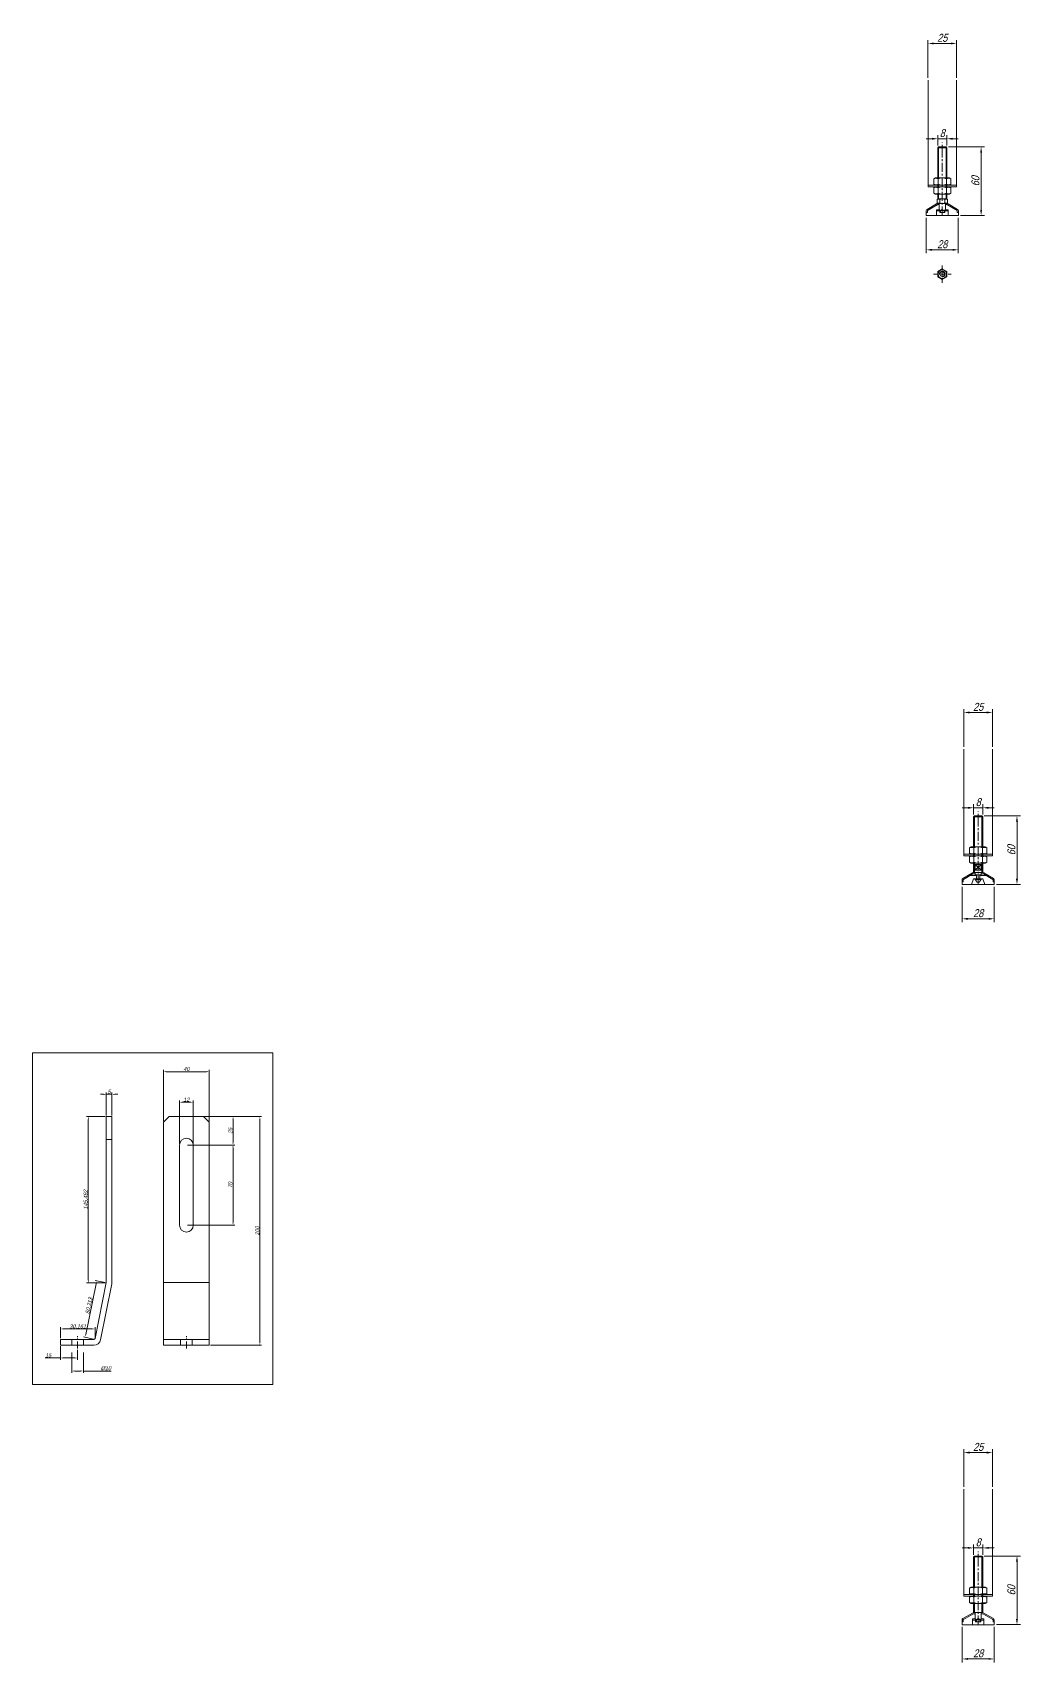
# Model space of a CAD drawing. Header units: centimetres. Extents: x 21 to 5229, y 51 to 4629.
# Drawn here: x 3378 to 4241, y 3124 to 4549 of the extents above; entities that cross this region are included whole.
import ezdxf

# ---------------------------------------------------------------- set-up
doc = ezdxf.new("R2010")
doc.units = ezdxf.units.CM
doc.header["$LTSCALE"] = 0.5
doc.linetypes.add('CENTER', pattern=[50.8, 31.75, -6.35, 6.35, -6.35])
doc.layers.get('0').update_dxf_attribs({"color": 9, "lineweight": 15})
doc.layers.get('Defpoints').update_dxf_attribs({"color": 9, "lineweight": 15})
doc.layers.add('Detaildimentions', color=5, linetype='Continuous', lineweight=15)
doc.styles.add('Longhand', font='vnfont.shx', dxfattribs={"width": 0.85, "oblique": 15})
doc.dimstyles.new('1-1', dxfattribs={"dimtxt": 3.5, "dimasz": 2.5, "dimexe": 1.5, "dimexo": 1, "dimgap": 0.6, "dimtad": 1, "dimdec": 3, "dimdsep": 46, "dimtxsty": 'Longhand', "dimcen": 0, "dimclrd": 256, "dimclre": 256, "dimclrt": 10, "dimadec": 3, "dimazin": 2, "dimtm": 1e-09, "dimtfac": 0.6, "dimtdec": 3, "dimtmove": 0, "dimatfit": 3, "dimfxl": 1, "dimlwd": -1, "dimlwe": -1, "dimarcsym": 0})
doc.dimstyles.new('1-2', dxfattribs={"dimscale": 2, "dimtxt": 3.5, "dimasz": 2.5, "dimexe": 1.5, "dimexo": 1, "dimgap": 0.7, "dimtad": 1, "dimdec": 3, "dimdsep": 46, "dimtxsty": 'Longhand', "dimcen": 0, "dimclrd": 256, "dimclre": 256, "dimclrt": 10, "dimadec": 3, "dimazin": 2, "dimtm": 1e-09, "dimtfac": 0.5, "dimtdec": 3, "dimtmove": 0, "dimatfit": 3, "dimfxl": 1, "dimlwd": -1, "dimlwe": -1, "dimarcsym": 0})

# ---------------------------------------------------------------- blocks, each defined once
blk = doc.blocks.new('*D8')
at = {"layer": 'Defpoints', "color": 0, "ltscale": 0.5, "transparency": 16777216}
for p in [(4216.7, 3954.7), (4191.7, 3922.8), (4216.7, 3922.8)]:
    blk.add_point(p, dxfattribs=at)
at = {"layer": 'Detaildimentions', "ltscale": 0.5, "transparency": 16777216}
for p, q in [((4191.7, 3924.8), (4191.7, 3957.7)), ((4196.7, 3954.7), (4211.7, 3954.7)), ((4216.7, 3924.8), (4216.7, 3957.7))]:
    blk.add_line(p, q, dxfattribs=at)
for points in [[(4196.7, 3955.6), (4196.7, 3953.9), (4191.7, 3954.7)], [(4211.7, 3955.6), (4211.7, 3953.9), (4216.7, 3954.7)]]:
    blk.add_solid(points, dxfattribs=at)
at = {"layer": 'Detaildimentions', "color": 10, "ltscale": 0.5, "transparency": 16777216, "insert": (4204.2, 3959.6), "char_height": 7, "attachment_point": 5, "style": 'Longhand'}
blk.add_mtext('25', dxfattribs=at)
blk = doc.blocks.new('*D15')
at = {"layer": 'Defpoints', "color": 0, "ltscale": 0.5, "transparency": 16777216}
for p in [(4190.2, 3804.3), (4218.2, 3804.3), (4190.2, 3774.3)]:
    blk.add_point(p, dxfattribs=at)
at = {"layer": 'Detaildimentions', "ltscale": 0.5, "transparency": 16777216}
for p, q in [((4190.2, 3802.3), (4190.2, 3771.3)), ((4218.2, 3802.3), (4218.2, 3771.3)), ((4213.2, 3774.3), (4195.2, 3774.3))]:
    blk.add_line(p, q, dxfattribs=at)
for points in [[(4195.2, 3775.1), (4195.2, 3773.4), (4190.2, 3774.3)], [(4213.2, 3775.1), (4213.2, 3773.4), (4218.2, 3774.3)]]:
    blk.add_solid(points, dxfattribs=at)
at = {"layer": 'Detaildimentions', "color": 10, "ltscale": 0.5, "transparency": 16777216, "insert": (4204.2, 3779.2), "char_height": 7, "attachment_point": 5, "style": 'Longhand'}
blk.add_mtext('28', dxfattribs=at)
blk = doc.blocks.new('*D16')
at = {"layer": 'Defpoints', "color": 0, "ltscale": 0.5, "transparency": 16777216}
for p in [(4200.2, 3863.5), (4208.2, 3871.4), (4208.2, 3863.5)]:
    blk.add_point(p, dxfattribs=at)
at = {"layer": 'Detaildimentions', "ltscale": 0.5, "transparency": 16777216}
for p, q in [((4195.2, 3871.4), (4190.2, 3871.4)), ((4200.2, 3865.5), (4200.2, 3874.4)), ((4200.2, 3871.4), (4208.2, 3871.4)), ((4208.2, 3865.5), (4208.2, 3874.4)), ((4213.2, 3871.4), (4218.2, 3871.4))]:
    blk.add_line(p, q, dxfattribs=at)
for points in [[(4195.2, 3872.2), (4195.2, 3870.5), (4200.2, 3871.4)], [(4213.2, 3872.2), (4213.2, 3870.5), (4208.2, 3871.4)]]:
    blk.add_solid(points, dxfattribs=at)
at = {"layer": 'Detaildimentions', "color": 10, "ltscale": 0.5, "transparency": 16777216, "insert": (4204.2, 3876.3), "char_height": 7, "attachment_point": 5, "style": 'Longhand'}
blk.add_mtext('8', dxfattribs=at)
blk = doc.blocks.new('*D23')
at = {"layer": 'Defpoints', "color": 0, "ltscale": 0.5, "transparency": 16777216}
for p in [(4207.4, 3864.3), (4238.1, 3864.3), (4218.2, 3804.3)]:
    blk.add_point(p, dxfattribs=at)
at = {"layer": 'Detaildimentions', "ltscale": 0.5, "transparency": 16777216}
for p, q in [((4209.4, 3864.3), (4241.1, 3864.3)), ((4238.1, 3809.3), (4238.1, 3859.3)), ((4220.2, 3804.3), (4241.1, 3804.3))]:
    blk.add_line(p, q, dxfattribs=at)
for points in [[(4237.2, 3859.3), (4238.9, 3859.3), (4238.1, 3864.3)], [(4237.2, 3809.3), (4238.9, 3809.3), (4238.1, 3804.3)]]:
    blk.add_solid(points, dxfattribs=at)
at = {"layer": 'Detaildimentions', "color": 10, "ltscale": 0.5, "transparency": 16777216, "insert": (4233.2, 3834.3), "char_height": 7, "attachment_point": 5, "rotation": 90, "style": 'Longhand'}
blk.add_mtext('60', dxfattribs=at)
blk = doc.blocks.new('*D52')
at = {"layer": 'Defpoints', "color": 0, "ltscale": 0.5, "transparency": 16777216}
for p in [(4216.7, 3307.5), (4191.7, 3275.5), (4216.7, 3275.5)]:
    blk.add_point(p, dxfattribs=at)
at = {"layer": 'Detaildimentions', "ltscale": 0.5, "transparency": 16777216}
for p, q in [((4191.7, 3277.5), (4191.7, 3310.5)), ((4196.7, 3307.5), (4211.7, 3307.5)), ((4216.7, 3277.5), (4216.7, 3310.5))]:
    blk.add_line(p, q, dxfattribs=at)
for points in [[(4196.7, 3308.3), (4196.7, 3306.6), (4191.7, 3307.5)], [(4211.7, 3308.3), (4211.7, 3306.6), (4216.7, 3307.5)]]:
    blk.add_solid(points, dxfattribs=at)
at = {"layer": 'Detaildimentions', "color": 10, "ltscale": 0.5, "transparency": 16777216, "insert": (4204.2, 3312.4), "char_height": 7, "attachment_point": 5, "style": 'Longhand'}
blk.add_mtext('25', dxfattribs=at)
blk = doc.blocks.new('*D53')
at = {"layer": 'Defpoints', "color": 0, "ltscale": 0.5, "transparency": 16777216}
for p in [(4190.2, 3157), (4218.2, 3157), (4190.2, 3127)]:
    blk.add_point(p, dxfattribs=at)
at = {"layer": 'Detaildimentions', "ltscale": 0.5, "transparency": 16777216}
for p, q in [((4190.2, 3155), (4190.2, 3124)), ((4218.2, 3155), (4218.2, 3124)), ((4213.2, 3127), (4195.2, 3127))]:
    blk.add_line(p, q, dxfattribs=at)
for points in [[(4195.2, 3127.8), (4195.2, 3126.2), (4190.2, 3127)], [(4213.2, 3127.8), (4213.2, 3126.2), (4218.2, 3127)]]:
    blk.add_solid(points, dxfattribs=at)
at = {"layer": 'Detaildimentions', "color": 10, "ltscale": 0.5, "transparency": 16777216, "insert": (4204.2, 3131.9), "char_height": 7, "attachment_point": 5, "style": 'Longhand'}
blk.add_mtext('28', dxfattribs=at)
blk = doc.blocks.new('*D54')
at = {"layer": 'Defpoints', "color": 0, "ltscale": 0.5, "transparency": 16777216}
for p in [(4208.2, 3224.1), (4200.2, 3216.2), (4208.2, 3216.2)]:
    blk.add_point(p, dxfattribs=at)
at = {"layer": 'Detaildimentions', "ltscale": 0.5, "transparency": 16777216}
for p, q in [((4195.2, 3224.1), (4190.2, 3224.1)), ((4200.2, 3218.2), (4200.2, 3227.1)), ((4200.2, 3224.1), (4208.2, 3224.1)), ((4208.2, 3218.2), (4208.2, 3227.1)), ((4213.2, 3224.1), (4218.2, 3224.1))]:
    blk.add_line(p, q, dxfattribs=at)
for points in [[(4195.2, 3224.9), (4195.2, 3223.3), (4200.2, 3224.1)], [(4213.2, 3224.9), (4213.2, 3223.3), (4208.2, 3224.1)]]:
    blk.add_solid(points, dxfattribs=at)
at = {"layer": 'Detaildimentions', "color": 10, "ltscale": 0.5, "transparency": 16777216, "insert": (4204.2, 3229), "char_height": 7, "attachment_point": 5, "style": 'Longhand'}
blk.add_mtext('8', dxfattribs=at)
blk = doc.blocks.new('*D61')
at = {"layer": 'Defpoints', "color": 0, "ltscale": 0.5, "transparency": 16777216}
for p in [(4207.4, 3217), (4238.1, 3217), (4218.2, 3157)]:
    blk.add_point(p, dxfattribs=at)
at = {"layer": 'Detaildimentions', "ltscale": 0.5, "transparency": 16777216}
for p, q in [((4209.4, 3217), (4241.1, 3217)), ((4238.1, 3162), (4238.1, 3212)), ((4220.2, 3157), (4241.1, 3157))]:
    blk.add_line(p, q, dxfattribs=at)
for points in [[(4237.2, 3212), (4238.9, 3212), (4238.1, 3217)], [(4237.2, 3162), (4238.9, 3162), (4238.1, 3157)]]:
    blk.add_solid(points, dxfattribs=at)
at = {"layer": 'Detaildimentions', "color": 10, "ltscale": 0.5, "transparency": 16777216, "insert": (4233.2, 3187), "char_height": 7, "attachment_point": 5, "rotation": 90, "style": 'Longhand'}
blk.add_mtext('60', dxfattribs=at)
blk = doc.blocks.new('*D70')
at = {"layer": 'Defpoints', "color": 0, "ltscale": 0.5, "transparency": 16777216}
for p in [(3492.1, 3640.6), (3492.1, 3596.4), (3532.1, 3596.4)]:
    blk.add_point(p, dxfattribs=at)
at = {"layer": 'Detaildimentions', "ltscale": 0.5, "transparency": 16777216}
for p, q in [((3492.1, 3597.4), (3492.1, 3642.1)), ((3529.6, 3640.6), (3494.6, 3640.6)), ((3532.1, 3597.4), (3532.1, 3642.1))]:
    blk.add_line(p, q, dxfattribs=at)
for points in [[(3494.6, 3641), (3494.6, 3640.2), (3492.1, 3640.6)], [(3529.6, 3641), (3529.6, 3640.2), (3532.1, 3640.6)]]:
    blk.add_solid(points, dxfattribs=at)
at = {"layer": 'Detaildimentions', "color": 10, "ltscale": 0.5, "transparency": 16777216, "insert": (3512.1, 3642.9), "char_height": 3.5, "attachment_point": 5, "style": 'Longhand'}
blk.add_mtext('40', dxfattribs=at)
blk = doc.blocks.new('*D71')
at = {"layer": 'Defpoints', "color": 0, "ltscale": 0.5, "transparency": 16777216}
for p in [(3447.1, 3620.8), (3442.1, 3601.4), (3447.1, 3601.4)]:
    blk.add_point(p, dxfattribs=at)
at = {"layer": 'Detaildimentions', "ltscale": 0.5, "transparency": 16777216}
for p, q in [((3439.6, 3620.8), (3437.1, 3620.8)), ((3442.1, 3602.4), (3442.1, 3622.3)), ((3442.1, 3620.8), (3447.1, 3620.8)), ((3447.1, 3602.4), (3447.1, 3622.3)), ((3449.6, 3620.8), (3452.1, 3620.8))]:
    blk.add_line(p, q, dxfattribs=at)
for points in [[(3439.6, 3621.2), (3439.6, 3620.3), (3442.1, 3620.8)], [(3449.6, 3621.2), (3449.6, 3620.3), (3447.1, 3620.8)]]:
    blk.add_solid(points, dxfattribs=at)
at = {"layer": 'Detaildimentions', "color": 10, "ltscale": 0.5, "transparency": 16777216, "insert": (3444.6, 3623.1), "char_height": 3.5, "attachment_point": 5, "style": 'Longhand'}
blk.add_mtext('5', dxfattribs=at)
blk = doc.blocks.new('*D68')
at = {"layer": 'Defpoints', "color": 0, "ltscale": 0.5, "transparency": 16777216}
for p in [(3506.1, 3613.9), (3506.1, 3576.4), (3518.1, 3576.4)]:
    blk.add_point(p, dxfattribs=at)
at = {"layer": 'Detaildimentions', "ltscale": 0.5, "transparency": 16777216}
for p, q in [((3506.1, 3577.4), (3506.1, 3615.4)), ((3515.6, 3613.9), (3508.6, 3613.9)), ((3518.1, 3577.4), (3518.1, 3615.4))]:
    blk.add_line(p, q, dxfattribs=at)
for points in [[(3508.6, 3614.3), (3508.6, 3613.5), (3506.1, 3613.9)], [(3515.6, 3614.3), (3515.6, 3613.5), (3518.1, 3613.9)]]:
    blk.add_solid(points, dxfattribs=at)
at = {"layer": 'Detaildimentions', "color": 10, "ltscale": 0.5, "transparency": 16777216, "insert": (3512.1, 3616.2), "char_height": 3.5, "attachment_point": 5, "style": 'Longhand'}
blk.add_mtext('12', dxfattribs=at)
blk = doc.blocks.new('*D72')
at = {"layer": 'Defpoints', "color": 0, "ltscale": 0.5, "transparency": 16777216}
for p in [(3512.1, 3601.4), (3552.9, 3601.4), (3512.1, 3576.4)]:
    blk.add_point(p, dxfattribs=at)
at = {"layer": 'Detaildimentions', "ltscale": 0.5, "transparency": 16777216}
for p, q in [((3513.1, 3601.4), (3554.4, 3601.4)), ((3552.9, 3578.9), (3552.9, 3598.9)), ((3513.1, 3576.4), (3554.4, 3576.4))]:
    blk.add_line(p, q, dxfattribs=at)
for points in [[(3552.5, 3598.9), (3553.4, 3598.9), (3552.9, 3601.4)], [(3552.5, 3578.9), (3553.4, 3578.9), (3552.9, 3576.4)]]:
    blk.add_solid(points, dxfattribs=at)
at = {"layer": 'Detaildimentions', "color": 10, "ltscale": 0.5, "transparency": 16777216, "insert": (3550.6, 3588.9), "char_height": 3.5, "attachment_point": 5, "rotation": 90, "style": 'Longhand'}
blk.add_mtext('25', dxfattribs=at)
blk = doc.blocks.new('*D73')
at = {"layer": 'Defpoints', "color": 0, "ltscale": 0.5, "transparency": 16777216}
for p in [(3512.1, 3576.4), (3552.9, 3576.4), (3512.1, 3506.4)]:
    blk.add_point(p, dxfattribs=at)
at = {"layer": 'Detaildimentions', "ltscale": 0.5, "transparency": 16777216}
for p, q in [((3513.1, 3576.4), (3554.4, 3576.4)), ((3552.9, 3508.9), (3552.9, 3573.9)), ((3513.1, 3506.4), (3554.4, 3506.4))]:
    blk.add_line(p, q, dxfattribs=at)
for points in [[(3552.5, 3573.9), (3553.4, 3573.9), (3552.9, 3576.4)], [(3552.5, 3508.9), (3553.4, 3508.9), (3552.9, 3506.4)]]:
    blk.add_solid(points, dxfattribs=at)
at = {"layer": 'Detaildimentions', "color": 10, "ltscale": 0.5, "transparency": 16777216, "insert": (3550.6, 3541.4), "char_height": 3.5, "attachment_point": 5, "rotation": 90, "style": 'Longhand'}
blk.add_mtext('70', dxfattribs=at)
blk = doc.blocks.new('*D74')
at = {"layer": 'Defpoints', "color": 0, "ltscale": 0.5, "transparency": 16777216}
for p in [(3432.3, 3415.6), (3432.3, 3407.2), (3402.1, 3406.4)]:
    blk.add_point(p, dxfattribs=at)
at = {"layer": 'Detaildimentions', "ltscale": 0.5, "transparency": 16777216}
for p, q in [((3402.1, 3407.4), (3402.1, 3417.1)), ((3404.6, 3415.6), (3429.8, 3415.6)), ((3432.3, 3408.2), (3432.3, 3417.1))]:
    blk.add_line(p, q, dxfattribs=at)
for points in [[(3404.6, 3416), (3404.6, 3415.2), (3402.1, 3415.6)], [(3429.8, 3416), (3429.8, 3415.2), (3432.3, 3415.6)]]:
    blk.add_solid(points, dxfattribs=at)
at = {"layer": 'Detaildimentions', "color": 10, "ltscale": 0.5, "transparency": 16777216, "insert": (3417.2, 3417.9), "char_height": 3.5, "attachment_point": 5, "style": 'Longhand'}
blk.add_mtext('30.161', dxfattribs=at)
blk = doc.blocks.new('*D69')
at = {"layer": 'Defpoints', "color": 0, "ltscale": 0.5, "transparency": 16777216}
for p in [(3412.1, 3395.9), (3422.1, 3395.9), (3422.1, 3378.8)]:
    blk.add_point(p, dxfattribs=at)
at = {"layer": 'Detaildimentions', "ltscale": 0.5, "transparency": 16777216}
for p, q in [((3412.1, 3394.9), (3412.1, 3377.3)), ((3422.1, 3394.9), (3422.1, 3377.3)), ((3414.6, 3378.8), (3419.6, 3378.8)), ((3422.1, 3378.8), (3446.5, 3378.8))]:
    blk.add_line(p, q, dxfattribs=at)
for points in [[(3414.6, 3379.3), (3414.6, 3378.4), (3412.1, 3378.8)], [(3419.6, 3379.3), (3419.6, 3378.4), (3422.1, 3378.8)]]:
    blk.add_solid(points, dxfattribs=at)
at = {"layer": 'Detaildimentions', "color": 10, "ltscale": 0.5, "transparency": 16777216, "insert": (3441.8, 3381.2), "char_height": 3.5, "attachment_point": 5, "style": 'Longhand'}
blk.add_mtext('%%C10', dxfattribs=at)
blk = doc.blocks.new('*D75')
at = {"layer": 'Defpoints', "color": 0, "ltscale": 0.5, "transparency": 16777216}
for p in [(3442.1, 3601.4), (3426.4, 3455.9), (3442.1, 3455.9)]:
    blk.add_point(p, dxfattribs=at)
at = {"layer": 'Detaildimentions', "ltscale": 0.5, "transparency": 16777216}
for p, q in [((3441.1, 3601.4), (3424.9, 3601.4)), ((3426.4, 3598.9), (3426.4, 3458.4)), ((3441.1, 3455.9), (3424.9, 3455.9))]:
    blk.add_line(p, q, dxfattribs=at)
for points in [[(3426, 3598.9), (3426.9, 3598.9), (3426.4, 3601.4)], [(3426, 3458.4), (3426.9, 3458.4), (3426.4, 3455.9)]]:
    blk.add_solid(points, dxfattribs=at)
at = {"layer": 'Detaildimentions', "color": 10, "ltscale": 0.5, "transparency": 16777216, "insert": (3424.1, 3528.6), "char_height": 3.5, "attachment_point": 5, "rotation": 90, "style": 'Longhand'}
blk.add_mtext('145.492', dxfattribs=at)
blk = doc.blocks.new('*D76')
at = {"layer": 'Defpoints', "color": 0, "ltscale": 0.5, "transparency": 16777216}
for p in [(3433.8, 3457.6), (3442.1, 3455.9), (3431.9, 3406.6)]:
    blk.add_point(p, dxfattribs=at)
at = {"layer": 'Detaildimentions', "ltscale": 0.5, "transparency": 16777216}
for p, q in [((3424.2, 3410.7), (3433.3, 3455.1)), ((3441.1, 3456.1), (3432.4, 3457.9)), ((3431, 3406.8), (3422.2, 3408.6))]:
    blk.add_line(p, q, dxfattribs=at)
for points in [[(3432.9, 3455.2), (3433.8, 3455), (3433.8, 3457.6)], [(3423.8, 3410.8), (3424.6, 3410.7), (3423.7, 3408.3)]]:
    blk.add_solid(points, dxfattribs=at)
at = {"layer": 'Detaildimentions', "color": 10, "ltscale": 0.5, "transparency": 16777216, "insert": (3427, 3435.9), "char_height": 3.5, "attachment_point": 5, "rotation": 78.3768, "style": 'Longhand'}
blk.add_mtext('50.313', dxfattribs=at)
blk = doc.blocks.new('*D77')
at = {"layer": 'Defpoints', "color": 0, "ltscale": 0.5, "transparency": 16777216}
for p in [(3527.1, 3601.4), (3576.4, 3601.4), (3532.1, 3401.4)]:
    blk.add_point(p, dxfattribs=at)
at = {"layer": 'Detaildimentions', "ltscale": 0.5, "transparency": 16777216}
for p, q in [((3528.1, 3601.4), (3577.9, 3601.4)), ((3576.4, 3403.9), (3576.4, 3598.9)), ((3533.1, 3401.4), (3577.9, 3401.4))]:
    blk.add_line(p, q, dxfattribs=at)
for points in [[(3576, 3598.9), (3576.8, 3598.9), (3576.4, 3601.4)], [(3576, 3403.9), (3576.8, 3403.9), (3576.4, 3401.4)]]:
    blk.add_solid(points, dxfattribs=at)
at = {"layer": 'Detaildimentions', "color": 10, "ltscale": 0.5, "transparency": 16777216, "insert": (3574.1, 3501.4), "char_height": 3.5, "attachment_point": 5, "rotation": 90, "style": 'Longhand'}
blk.add_mtext('200', dxfattribs=at)
blk = doc.blocks.new('*D78')
at = {"layer": 'Defpoints', "color": 0, "ltscale": 0.5, "transparency": 16777216}
for p in [(3402.1, 3401.4), (3417.1, 3398.4), (3402.1, 3390.2)]:
    blk.add_point(p, dxfattribs=at)
at = {"layer": 'Detaildimentions', "ltscale": 0.5, "transparency": 16777216}
for p, q in [((3402.1, 3400.4), (3402.1, 3388.7)), ((3417.1, 3397.4), (3417.1, 3388.7)), ((3402.1, 3390.2), (3388.6, 3390.2)), ((3414.6, 3390.2), (3404.6, 3390.2))]:
    blk.add_line(p, q, dxfattribs=at)
for points in [[(3404.6, 3390.6), (3404.6, 3389.8), (3402.1, 3390.2)], [(3414.6, 3390.6), (3414.6, 3389.8), (3417.1, 3390.2)]]:
    blk.add_solid(points, dxfattribs=at)
at = {"layer": 'Detaildimentions', "color": 10, "ltscale": 0.5, "transparency": 16777216, "insert": (3391.4, 3392.5), "char_height": 3.5, "attachment_point": 5, "style": 'Longhand'}
blk.add_mtext('15', dxfattribs=at)
blk = doc.blocks.new('*D101')
at = {"layer": 'Defpoints', "color": 0, "ltscale": 0.5, "transparency": 16777216}
for p in [(4185.3, 4539.8), (4160.3, 4507.8), (4185.3, 4507.8)]:
    blk.add_point(p, dxfattribs=at)
at = {"layer": 'Detaildimentions', "ltscale": 0.5, "transparency": 16777216}
for p, q in [((4160.3, 4509.8), (4160.3, 4542.8)), ((4165.3, 4539.8), (4180.3, 4539.8)), ((4185.3, 4509.8), (4185.3, 4542.8))]:
    blk.add_line(p, q, dxfattribs=at)
for points in [[(4165.3, 4540.6), (4165.3, 4539), (4160.3, 4539.8)], [(4180.3, 4540.6), (4180.3, 4539), (4185.3, 4539.8)]]:
    blk.add_solid(points, dxfattribs=at)
at = {"layer": 'Detaildimentions', "color": 10, "ltscale": 0.5, "transparency": 16777216, "insert": (4172.8, 4544.7), "char_height": 7, "attachment_point": 5, "style": 'Longhand'}
blk.add_mtext('25', dxfattribs=at)
blk = doc.blocks.new('*D102')
at = {"layer": 'Defpoints', "color": 0, "ltscale": 0.5, "transparency": 16777216}
for p in [(4158.8, 4389.3), (4186.8, 4389.3), (4158.8, 4359.3)]:
    blk.add_point(p, dxfattribs=at)
at = {"layer": 'Detaildimentions', "ltscale": 0.5, "transparency": 16777216}
for p, q in [((4158.8, 4387.3), (4158.8, 4356.3)), ((4186.8, 4387.3), (4186.8, 4356.3)), ((4181.8, 4359.3), (4163.8, 4359.3))]:
    blk.add_line(p, q, dxfattribs=at)
for points in [[(4163.8, 4360.2), (4163.8, 4358.5), (4158.8, 4359.3)], [(4181.8, 4360.2), (4181.8, 4358.5), (4186.8, 4359.3)]]:
    blk.add_solid(points, dxfattribs=at)
at = {"layer": 'Detaildimentions', "color": 10, "ltscale": 0.5, "transparency": 16777216, "insert": (4172.8, 4364.2), "char_height": 7, "attachment_point": 5, "style": 'Longhand'}
blk.add_mtext('28', dxfattribs=at)
blk = doc.blocks.new('*D103')
at = {"layer": 'Defpoints', "color": 0, "ltscale": 0.5, "transparency": 16777216}
for p in [(4168.8, 4448.6), (4176.8, 4456.5), (4176.8, 4448.6)]:
    blk.add_point(p, dxfattribs=at)
at = {"layer": 'Detaildimentions', "ltscale": 0.5, "transparency": 16777216}
for p, q in [((4163.8, 4456.5), (4158.8, 4456.5)), ((4168.8, 4450.6), (4168.8, 4459.5)), ((4168.8, 4456.5), (4176.8, 4456.5)), ((4176.8, 4450.6), (4176.8, 4459.5)), ((4181.8, 4456.5), (4186.8, 4456.5))]:
    blk.add_line(p, q, dxfattribs=at)
for points in [[(4163.8, 4457.3), (4163.8, 4455.6), (4168.8, 4456.5)], [(4181.8, 4457.3), (4181.8, 4455.6), (4176.8, 4456.5)]]:
    blk.add_solid(points, dxfattribs=at)
at = {"layer": 'Detaildimentions', "color": 10, "ltscale": 0.5, "transparency": 16777216, "insert": (4172.8, 4461.4), "char_height": 7, "attachment_point": 5, "style": 'Longhand'}
blk.add_mtext('8', dxfattribs=at)
blk = doc.blocks.new('*D104')
at = {"layer": 'Defpoints', "color": 0, "ltscale": 0.5, "transparency": 16777216}
for p in [(4176.1, 4449.3), (4206.7, 4449.3), (4186.8, 4389.3)]:
    blk.add_point(p, dxfattribs=at)
at = {"layer": 'Detaildimentions', "ltscale": 0.5, "transparency": 16777216}
for p, q in [((4178.1, 4449.3), (4209.7, 4449.3)), ((4206.7, 4394.3), (4206.7, 4444.3)), ((4188.8, 4389.3), (4209.7, 4389.3))]:
    blk.add_line(p, q, dxfattribs=at)
for points in [[(4205.9, 4444.3), (4207.6, 4444.3), (4206.7, 4449.3)], [(4205.9, 4394.3), (4207.6, 4394.3), (4206.7, 4389.3)]]:
    blk.add_solid(points, dxfattribs=at)
at = {"layer": 'Detaildimentions', "color": 10, "ltscale": 0.5, "transparency": 16777216, "insert": (4201.8, 4419.3), "char_height": 7, "attachment_point": 5, "rotation": 90, "style": 'Longhand'}
blk.add_mtext('60', dxfattribs=at)

msp = doc.modelspace()

# ---------------------------------------------------------------- linework, layer by layer
at = {"ltscale": 0.5}
for p, q in [((4160.3352, 4507.8411), (4160.3352, 4414.3411)), ((4185.3352, 4414.3411), (4185.3352, 4507.8411)), ((4169.6022, 4449.3411), (4168.8352, 4448.5741)), ((4168.8352, 4422.2103), (4168.8352, 4448.5741)), ((4176.8352, 4448.5741), (4168.8352, 4448.5741)), ((4176.0682, 4449.3411), (4169.6022, 4449.3411)), ((4176.8352, 4448.5741), (4176.0682, 4449.3411)), ((4176.8352, 4422.2103), (4176.8352, 4448.5741)), ((4165.3296, 4421.3411), (4166.8352, 4422.2103)), ((4165.3296, 4421.3411), (4165.3296, 4416.7103)), ((4166.8352, 4422.2103), (4178.8352, 4422.2103)), ((4169.0824, 4421.3411), (4169.0824, 4416.7103)), ((4176.5879, 4421.3411), (4176.5879, 4416.7103)), ((4180.3407, 4421.3411), (4178.8352, 4422.2103)), ((4180.3407, 4421.3411), (4180.3407, 4416.7103)), ((4160.3352, 4415.8411), (4168.8352, 4415.8411)), ((4160.3352, 4414.3411), (4185.3352, 4414.3411)), ((4165.3296, 4416.7103), (4166.8352, 4415.8411)), ((4165.3296, 4413.4718), (4166.8352, 4414.3411)), ((4165.3296, 4413.4718), (4165.3296, 4408.8411)), ((4165.3296, 4408.8411), (4166.8352, 4407.9718)), ((4166.8352, 4415.8411), (4178.8352, 4415.8411)), ((4166.8352, 4414.3411), (4178.8352, 4414.3411)), ((4166.8352, 4407.9718), (4178.8352, 4407.9718)), ((4168.8352, 4414.3411), (4168.8352, 4415.8411)), ((4168.8352, 4403.6967), (4168.8352, 4407.9718)), ((4169.0824, 4413.4718), (4169.0824, 4408.8411)), ((4176.5879, 4413.4718), (4176.5879, 4408.8411)), ((4176.8352, 4415.8411), (4185.3352, 4415.8411)), ((4176.8352, 4414.3411), (4176.8352, 4415.8411)), ((4176.8352, 4403.6967), (4176.8352, 4407.9718)), ((4180.3407, 4416.7103), (4178.8352, 4415.8411)), ((4180.3407, 4413.4718), (4178.8352, 4414.3411)), ((4180.3407, 4408.8411), (4178.8352, 4407.9718)), ((4180.3407, 4413.4718), (4180.3407, 4408.8411)), ((4158.8352, 4393.6194), (4158.8352, 4389.3411)), ((4158.8352, 4391.8411), (4159.8352, 4391.8411)), ((4159.4602, 4394.7019), (4167.7813, 4399.5061)), ((4159.8352, 4393.6194), (4159.8352, 4391.8411)), ((4159.9602, 4393.8359), (4168.2813, 4398.6401)), ((4167.8352, 4394.3411), (4170.5852, 4394.3411)), ((4167.8352, 4389.3411), (4167.8352, 4394.3411)), ((4167.8352, 4393.3411), (4170.5852, 4393.3411)), ((4168.2164, 4403.3395), (4169.0852, 4403.8411)), ((4168.2164, 4403.3395), (4168.2164, 4400.3427)), ((4168.2164, 4400.3427), (4169.0852, 4399.8411)), ((4169.0313, 4399.8411), (4176.639, 4399.8411)), ((4169.0313, 4398.8411), (4170.0852, 4398.8411)), ((4169.0852, 4403.8411), (4176.5852, 4403.8411)), ((4169.0852, 4399.8411), (4176.5852, 4399.8411)), ((4170.0852, 4394.3411), (4170.0852, 4399.8411)), ((4170.5258, 4403.3395), (4170.5258, 4400.3427)), ((4170.5852, 4391.8411), (4170.5852, 4394.3411)), ((4170.5852, 4391.8411), (4175.0852, 4391.8411)), ((4171.3352, 4393.8411), (4172.8352, 4394.7071)), ((4171.3352, 4393.8411), (4174.3352, 4393.8411)), ((4171.3352, 4391.8411), (4171.3352, 4393.8411)), ((4174.3352, 4393.8411), (4172.8352, 4394.7071)), ((4174.3352, 4391.8411), (4174.3352, 4393.8411)), ((4175.0852, 4394.3411), (4177.8352, 4394.3411)), ((4175.0852, 4391.8411), (4175.0852, 4394.3411)), ((4175.0852, 4393.3411), (4177.8352, 4393.3411)), ((4175.1446, 4403.3395), (4175.1446, 4400.3427)), ((4175.5852, 4394.3411), (4175.5852, 4399.8411)), ((4175.5852, 4398.8411), (4176.639, 4398.8411)), ((4177.454, 4403.3395), (4176.5852, 4403.8411)), ((4177.454, 4400.3427), (4176.5852, 4399.8411)), ((4185.7102, 4393.8359), (4177.389, 4398.6401)), ((4177.454, 4403.3395), (4177.454, 4400.3427)), ((4177.8352, 4389.3411), (4177.8352, 4394.3411)), ((4186.2102, 4394.7019), (4177.889, 4399.5061)), ((4185.8352, 4393.6194), (4185.8352, 4391.8411)), ((4185.8352, 4391.8411), (4186.8352, 4391.8411)), ((4186.8352, 4393.6194), (4186.8352, 4389.3411)), ((4158.8352, 4389.3411), (4186.8352, 4389.3411)), ((4191.6503, 3922.7532), (4191.6503, 3829.2532)), ((4216.6503, 3829.2532), (4216.6503, 3922.7532)), ((4200.9173, 3864.2532), (4200.1503, 3863.4862)), ((4208.1503, 3863.4862), (4200.1503, 3863.4862)), ((4200.1503, 3837.1225), (4200.1503, 3863.4862)), ((4207.3833, 3864.2532), (4200.9173, 3864.2532)), ((4208.1503, 3863.4862), (4207.3833, 3864.2532)), ((4208.1503, 3837.1225), (4208.1503, 3863.4862)), ((4196.6448, 3836.2532), (4198.1503, 3837.1225)), ((4196.6448, 3836.2532), (4196.6448, 3831.6225)), ((4198.1503, 3837.1225), (4210.1503, 3837.1225)), ((4200.3975, 3836.2532), (4200.3975, 3831.6225)), ((4207.9031, 3836.2532), (4207.9031, 3831.6225)), ((4211.6559, 3836.2532), (4210.1503, 3837.1225)), ((4211.6559, 3836.2532), (4211.6559, 3831.6225)), ((4191.6503, 3830.7532), (4200.1503, 3830.7532)), ((4191.6503, 3829.2532), (4216.6503, 3829.2532)), ((4196.6448, 3831.6225), (4198.1503, 3830.7532)), ((4196.6448, 3828.384), (4198.1503, 3829.2532)), ((4196.6448, 3828.384), (4196.6448, 3823.7532)), ((4196.6448, 3823.7532), (4198.1503, 3822.884)), ((4198.1503, 3830.7532), (4210.1503, 3830.7532)), ((4198.1503, 3829.2532), (4210.1503, 3829.2532)), ((4198.1503, 3822.884), (4210.1503, 3822.884)), ((4200.1503, 3829.2532), (4200.1503, 3830.7532)), ((4200.1503, 3814.7455), (4200.1503, 3822.884)), ((4200.3975, 3828.384), (4200.3975, 3823.7532)), ((4201.5046, 3821.7532), (4206.7961, 3821.7532)), ((4201.5046, 3816.7532), (4201.5046, 3821.7532)), ((4206.7961, 3821.7532), (4201.5046, 3816.7532)), ((4201.5046, 3821.7532), (4206.7961, 3816.7532)), ((4206.7961, 3816.7532), (4206.7961, 3821.7532)), ((4207.9031, 3828.384), (4207.9031, 3823.7532)), ((4208.1503, 3830.7532), (4216.6503, 3830.7532)), ((4208.1503, 3829.2532), (4208.1503, 3830.7532)), ((4208.1503, 3814.7455), (4208.1503, 3822.884)), ((4211.6559, 3831.6225), (4210.1503, 3830.7532)), ((4211.6559, 3828.384), (4210.1503, 3829.2532)), ((4211.6559, 3823.7532), (4210.1503, 3822.884)), ((4211.6559, 3828.384), (4211.6559, 3823.7532)), ((4190.1503, 3808.5316), (4190.1503, 3804.2532)), ((4190.1503, 3806.7532), (4191.1503, 3806.7532)), ((4190.7753, 3809.6141), (4199.0965, 3814.4183)), ((4191.1503, 3808.5316), (4191.1503, 3806.7532)), ((4191.2753, 3808.7481), (4199.5965, 3813.5523)), ((4197.3465, 3812.2532), (4202.6503, 3812.2532)), ((4198.3305, 3804.2532), (4200.1503, 3809.2532)), ((4200.1503, 3809.2532), (4208.1503, 3809.2532)), ((4200.3465, 3814.7532), (4207.9542, 3814.7532)), ((4200.3465, 3813.7532), (4201.4003, 3813.7532)), ((4201.4003, 3812.7532), (4201.4003, 3814.7532)), ((4201.4003, 3812.7532), (4206.9003, 3812.7532)), ((4201.4003, 3808.7532), (4201.4003, 3809.2532)), ((4201.4003, 3808.7532), (4206.9003, 3808.7532)), ((4201.4003, 3808.7532), (4203.1508, 3806.2532)), ((4201.5046, 3816.7532), (4206.7961, 3816.7532)), ((4202.6503, 3809.2532), (4202.6503, 3812.7532)), ((4203.1508, 3806.2532), (4205.1498, 3806.2532)), ((4206.9003, 3808.7532), (4205.1498, 3806.2532)), ((4205.6503, 3809.2532), (4205.6503, 3812.7532)), ((4205.6503, 3812.2532), (4210.9542, 3812.2532)), ((4206.9003, 3812.7532), (4206.9003, 3814.7532)), ((4206.9003, 3813.7532), (4207.9542, 3813.7532)), ((4206.9003, 3808.7532), (4206.9003, 3809.2532)), ((4209.9702, 3804.2532), (4208.1503, 3809.2532)), ((4217.0253, 3808.7481), (4208.7042, 3813.5523)), ((4217.5253, 3809.6141), (4209.2042, 3814.4183)), ((4217.1503, 3808.5316), (4217.1503, 3806.7532)), ((4217.1503, 3806.7532), (4218.1503, 3806.7532)), ((4218.1503, 3808.5316), (4218.1503, 3804.2532)), ((4190.1503, 3804.2532), (4218.1503, 3804.2532)), ((3442.1314, 3601.3655), (3447.1314, 3601.3655)), ((3442.1314, 3456.1148), (3442.1314, 3601.3655)), ((3447.0334, 3455.1295), (3447.1314, 3601.3655)), ((3497.1329, 3601.3655), (3492.1329, 3596.3655)), ((3492.1329, 3401.3655), (3492.1329, 3596.3655)), ((3497.1329, 3601.3655), (3527.1329, 3601.3655)), ((3532.1329, 3596.3655), (3527.1329, 3601.3655)), ((3532.1329, 3401.3655), (3532.1329, 3596.3655)), ((3442.1314, 3581.3655), (3447.1314, 3581.3655)), ((3506.1329, 3576.3655), (3506.1329, 3506.3655)), ((3518.1329, 3506.3655), (3518.1329, 3576.3655)), ((3432.2928, 3407.1684), (3442.1314, 3456.1148)), ((3437.1948, 3406.1831), (3447.0334, 3455.1295)), ((3532.1329, 3456.1148), (3492.1329, 3456.1148)), ((3402.1314, 3401.3655), (3402.1314, 3406.3655)), ((3431.3124, 3406.3655), (3402.1314, 3406.3655)), ((3431.3124, 3401.3655), (3402.1314, 3401.3655)), ((3412.1314, 3401.3655), (3412.1314, 3406.3655)), ((3422.1314, 3401.3655), (3422.1314, 3406.3655)), ((3492.1329, 3406.3655), (3532.1329, 3406.3655)), ((3532.1329, 3401.3655), (3492.1329, 3401.3655)), ((3507.1329, 3401.3655), (3507.1329, 3406.3655)), ((3517.1329, 3401.3655), (3517.1329, 3406.3655)), ((4191.6503, 3275.4846), (4191.6503, 3181.9846)), ((4216.6503, 3181.9846), (4216.6503, 3275.4846)), ((4200.9173, 3216.9846), (4200.1503, 3216.2176)), ((4200.1503, 3189.8538), (4200.1503, 3216.2176)), ((4208.1503, 3216.2176), (4200.1503, 3216.2176)), ((4207.3833, 3216.9846), (4200.9173, 3216.9846)), ((4208.1503, 3216.2176), (4207.3833, 3216.9846)), ((4208.1503, 3189.8538), (4208.1503, 3216.2176)), ((4191.6503, 3183.4846), (4200.1503, 3183.4846)), ((4191.6503, 3181.9846), (4216.6503, 3181.9846)), ((4196.6448, 3188.9846), (4198.1503, 3189.8538)), ((4196.6448, 3188.9846), (4196.6448, 3184.3538)), ((4196.6448, 3184.3538), (4198.1503, 3183.4846)), ((4196.6448, 3181.1154), (4198.1503, 3181.9846)), ((4196.6448, 3181.1154), (4196.6448, 3176.4846)), ((4198.1503, 3189.8538), (4210.1503, 3189.8538)), ((4198.1503, 3183.4846), (4210.1503, 3183.4846)), ((4198.1503, 3181.9846), (4210.1503, 3181.9846)), ((4200.1503, 3181.9846), (4200.1503, 3183.4846)), ((4200.3975, 3188.9846), (4200.3975, 3184.3538)), ((4200.3975, 3181.1154), (4200.3975, 3176.4846)), ((4207.9031, 3188.9846), (4207.9031, 3184.3538)), ((4207.9031, 3181.1154), (4207.9031, 3176.4846)), ((4208.1503, 3183.4846), (4216.6503, 3183.4846)), ((4208.1503, 3181.9846), (4208.1503, 3183.4846)), ((4211.6559, 3188.9846), (4210.1503, 3189.8538)), ((4211.6559, 3184.3538), (4210.1503, 3183.4846)), ((4211.6559, 3181.1154), (4210.1503, 3181.9846)), ((4211.6559, 3188.9846), (4211.6559, 3184.3538)), ((4211.6559, 3181.1154), (4211.6559, 3176.4846)), ((4190.7753, 3162.3454), (4199.0965, 3167.1497)), ((4191.2753, 3161.4794), (4199.5965, 3166.2836)), ((4196.6448, 3176.4846), (4198.1503, 3175.6154)), ((4198.1503, 3175.6154), (4210.1503, 3175.6154)), ((4200.1503, 3167.4769), (4200.1503, 3175.6154)), ((4200.3465, 3167.4846), (4207.9542, 3167.4846)), ((4200.3465, 3166.4846), (4201.4003, 3166.4846)), ((4201.4003, 3161.9846), (4201.4003, 3167.4846)), ((4206.9003, 3161.9846), (4206.9003, 3167.4846)), ((4206.9003, 3166.4846), (4207.9542, 3166.4846)), ((4208.1503, 3167.4769), (4208.1503, 3175.6154)), ((4217.0253, 3161.4794), (4208.7042, 3166.2836)), ((4217.5253, 3162.3454), (4209.2042, 3167.1497)), ((4211.6559, 3176.4846), (4210.1503, 3175.6154)), ((4190.1503, 3161.2629), (4190.1503, 3156.9846)), ((4190.1503, 3159.4846), (4191.1503, 3159.4846)), ((4190.1503, 3156.9846), (4218.1503, 3156.9846)), ((4191.1503, 3161.2629), (4191.1503, 3159.4846)), ((4199.1503, 3161.9846), (4201.9003, 3161.9846)), ((4199.1503, 3156.9846), (4199.1503, 3161.9846)), ((4199.1503, 3160.9846), (4201.9003, 3160.9846)), ((4201.9003, 3159.4846), (4201.9003, 3161.9846)), ((4201.9003, 3159.4846), (4206.4003, 3159.4846)), ((4202.6503, 3161.4846), (4204.1503, 3162.3506)), ((4202.6503, 3159.4846), (4202.6503, 3161.4846)), ((4202.6503, 3161.4846), (4205.6503, 3161.4846)), ((4205.6503, 3161.4846), (4204.1503, 3162.3506)), ((4205.6503, 3159.4846), (4205.6503, 3161.4846)), ((4206.4003, 3159.4846), (4206.4003, 3161.9846)), ((4206.4003, 3161.9846), (4209.1503, 3161.9846)), ((4206.4003, 3160.9846), (4209.1503, 3160.9846)), ((4209.1503, 3156.9846), (4209.1503, 3161.9846)), ((4217.1503, 3161.2629), (4217.1503, 3159.4846)), ((4217.1503, 3159.4846), (4218.1503, 3159.4846)), ((4218.1503, 3161.2629), (4218.1503, 3156.9846))]:
    msp.add_line(p, q, dxfattribs=at)
at = {"color": 5, "ltscale": 0.5}
for p, q in [((4169.6022, 4422.2103), (4169.6022, 4449.3411)), ((4176.0682, 4422.2103), (4176.0682, 4449.3411)), ((4169.6022, 4414.3411), (4169.6022, 4415.8411)), ((4169.6022, 4403.8411), (4169.6022, 4407.9718)), ((4176.0682, 4414.3411), (4176.0682, 4415.8411)), ((4176.0682, 4403.8411), (4176.0682, 4407.9718)), ((4200.9173, 3837.1225), (4200.9173, 3864.2532)), ((4207.3833, 3837.1225), (4207.3833, 3864.2532)), ((4200.9173, 3829.2532), (4200.9173, 3830.7532)), ((4200.9173, 3814.7532), (4200.9173, 3822.884)), ((4207.3833, 3829.2532), (4207.3833, 3830.7532)), ((4207.3833, 3814.7532), (4207.3833, 3822.884)), ((4200.9173, 3189.8538), (4200.9173, 3216.9846)), ((4207.3833, 3189.8538), (4207.3833, 3216.9846)), ((4200.9173, 3181.9846), (4200.9173, 3183.4846)), ((4207.3833, 3181.9846), (4207.3833, 3183.4846)), ((4200.9173, 3167.4846), (4200.9173, 3175.6154)), ((4207.3833, 3167.4846), (4207.3833, 3175.6154))]:
    msp.add_line(p, q, dxfattribs=at)
at = {"color": 1, "linetype": 'CENTER', "ltscale": 0.5}
for p, q in [((4172.8352, 4389.3411), (4172.8352, 4453.1882)), ((4204.1503, 3804.2532), (4204.1503, 3868.1004)), ((4204.1503, 3156.9846), (4204.1503, 3220.8317))]:
    msp.add_line(p, q, dxfattribs=at)
at = {"color": 1, "linetype": 'CENTER', "ltscale": 0.25}
for p, q in [((4165.2164, 4338.1444), (4180.454, 4338.1444)), ((4172.8352, 4345.7632), (4172.8352, 4330.5256))]:
    msp.add_line(p, q, dxfattribs=at)
at = {"color": 1, "linetype": 'CENTER', "ltscale": 0.4}
for p, q in [((3417.1314, 3398.3655), (3417.1314, 3409.3655)), ((3512.1329, 3398.3655), (3512.1329, 3409.3655))]:
    msp.add_line(p, q, dxfattribs=at)
at = {"ltscale": 0.5}
for points in [[(4168.8352, 4335.835), (4172.8352, 4333.5256), (4176.8352, 4335.835), (4176.8352, 4340.4538), (4172.8352, 4342.7632), (4168.8352, 4340.4538)], [(3377.7674, 3657.0505), (3377.7674, 3367.0505), (3587.7674, 3367.0505), (3587.7674, 3657.0505)]]:
    msp.add_lwpolyline(points, close=True, dxfattribs=at)
for radius in [3.75, 2.05]:
    msp.add_circle((4172.8352, 4338.1444), radius, dxfattribs=at)
for centre, radius, start, end in [((4167.206, 4418.3327), 3.5456, 58.047512, 121.952488), ((4172.8352, 4413.6747), 8.5356, 63.9178288, 116.0821712), ((4178.4643, 4418.3327), 3.5456, 58.047512, 121.952488), ((4167.206, 4419.7187), 3.5456, 238.047512, 301.952488), ((4167.206, 4410.4634), 3.5456, 58.047512, 121.952488), ((4167.206, 4411.8495), 3.5456, 238.047512, 301.952488), ((4172.8352, 4424.3767), 8.5356, 243.9178288, 296.0821712), ((4172.8352, 4405.8054), 8.5356, 63.9178288, 116.0821712), ((4172.8352, 4416.5075), 8.5356, 243.9178288, 296.0821712), ((4178.4643, 4419.7187), 3.5456, 238.047512, 301.952488), ((4178.4643, 4410.4634), 3.5456, 58.047512, 121.952488), ((4178.4643, 4411.8495), 3.5456, 238.047512, 301.952488), ((4160.0852, 4393.6194), 1.25, 120, 180), ((4160.0852, 4393.6194), 0.25, 120, 180), ((4169.0313, 4397.3411), 2.5, 90, 120), ((4169.3711, 4401.099), 2.5205, 62.7337348, 117.2662652), ((4169.3711, 4402.5831), 2.5205, 242.7337348, 297.2662652), ((4169.0313, 4397.3411), 1.5, 90, 120), ((4172.8352, 4398.274), 5.5671, 65.4913271, 114.5086729), ((4172.8352, 4405.4082), 5.5671, 245.4913271, 294.5086729), ((4176.2993, 4401.099), 2.5205, 62.7337348, 117.2662652), ((4176.2993, 4402.5831), 2.5205, 242.7337348, 297.2662652), ((4176.639, 4397.3411), 2.5, 60, 90), ((4176.639, 4397.3411), 1.5, 60, 90), ((4185.5852, 4393.6194), 0.25, 360, 60), ((4185.5852, 4393.6194), 1.25, 360, 60), ((4198.5212, 3833.2448), 3.5456, 58.047512, 121.952488), ((4204.1503, 3828.5868), 8.5356, 63.9178288, 116.0821712), ((4209.7795, 3833.2448), 3.5456, 58.047512, 121.952488), ((4198.5212, 3834.6309), 3.5456, 238.047512, 301.952488), ((4198.5212, 3825.3756), 3.5456, 58.047512, 121.952488), ((4198.5212, 3826.7616), 3.5456, 238.047512, 301.952488), ((4204.1503, 3839.2889), 8.5356, 243.9178288, 296.0821712), ((4204.1503, 3820.7176), 8.5356, 63.9178288, 116.0821712), ((4204.1503, 3831.4197), 8.5356, 243.9178288, 296.0821712), ((4209.7795, 3834.6309), 3.5456, 238.047512, 301.952488), ((4209.7795, 3825.3756), 3.5456, 58.047512, 121.952488), ((4209.7795, 3826.7616), 3.5456, 238.047512, 301.952488), ((4191.4003, 3808.5316), 1.25, 120, 180), ((4191.4003, 3808.5316), 0.25, 120, 180), ((4200.3465, 3812.2532), 2.5, 90, 120), ((4200.3465, 3812.2532), 1.5, 90, 120), ((4207.9542, 3812.2532), 2.5, 60, 90), ((4207.9542, 3812.2532), 1.5, 60, 90), ((4216.9003, 3808.5316), 0.25, 360, 60), ((4216.9003, 3808.5316), 1.25, 360, 60), ((3512.1329, 3576.3655), 6, 0, 180), ((3512.1329, 3506.3655), 6, 180, 0), ((3431.3124, 3407.3655), 1, 270, 348.6345695), ((3431.3124, 3407.3655), 6, 270, 348.6345695), ((4198.5212, 3185.9762), 3.5456, 58.047512, 121.952488), ((4198.5212, 3187.3622), 3.5456, 238.047512, 301.952488), ((4198.5212, 3178.107), 3.5456, 58.047512, 121.952488), ((4204.1503, 3181.3182), 8.5356, 63.9178288, 116.0821712), ((4204.1503, 3192.0202), 8.5356, 243.9178288, 296.0821712), ((4204.1503, 3173.4489), 8.5356, 63.9178288, 116.0821712), ((4209.7795, 3185.9762), 3.5456, 58.047512, 121.952488), ((4209.7795, 3187.3622), 3.5456, 238.047512, 301.952488), ((4209.7795, 3178.107), 3.5456, 58.047512, 121.952488), ((4198.5212, 3179.493), 3.5456, 238.047512, 301.952488), ((4200.3465, 3164.9846), 2.5, 90, 120), ((4200.3465, 3164.9846), 1.5, 90, 120), ((4204.1503, 3184.151), 8.5356, 243.9178288, 296.0821712), ((4209.7795, 3179.493), 3.5456, 238.047512, 301.952488), ((4207.9542, 3164.9846), 2.5, 60, 90), ((4207.9542, 3164.9846), 1.5, 60, 90), ((4191.4003, 3161.2629), 1.25, 120, 180), ((4191.4003, 3161.2629), 0.25, 120, 180), ((4216.9003, 3161.2629), 0.25, 360, 60), ((4216.9003, 3161.2629), 1.25, 360, 60)]:
    msp.add_arc(centre, radius, start, end, dxfattribs=at)
at = {"color": 5, "ltscale": 0.5}
msp.add_arc((4172.8352, 4338.1444), 2.5, 265, 185, dxfattribs=at)

# ---------------------------------------------------------------- dimensions: what is measured, and where the dimension line sits
at = {"layer": 'Detaildimentions', "ltscale": 0.5}
for base, p1, p2, dimstyle, picture, middle in [((4185.3352, 4539.8126), (4160.3352, 4507.8411), (4185.3352, 4507.8411), '1-2', '*D101', (4172.8352, 4544.7126)), ((4176.8352, 4456.4502), (4168.8352, 4448.5741), (4176.8352, 4448.5741), '1-2', '*D103', (4172.8352, 4461.3502)), ((4158.8352, 4359.3411), (4186.8352, 4389.3411), (4158.8352, 4389.3411), '1-2', '*D102', (4172.8352, 4364.2411)), ((4216.6503, 3954.7247), (4191.6503, 3922.7532), (4216.6503, 3922.7532), '1-2', '*D8', (4204.1503, 3959.6247)), ((4208.1503, 3871.3624), (4200.1503, 3863.4862), (4208.1503, 3863.4862), '1-2', '*D16', (4204.1503, 3876.2624)), ((4190.1503, 3774.2532), (4218.1503, 3804.2532), (4190.1503, 3804.2532), '1-2', '*D15', (4204.1503, 3779.1532)), ((3447.1314, 3620.7502), (3442.1314, 3601.3655), (3447.1314, 3601.3655), '1-1', '*D71', (3444.6314, 3623.1002)), ((4216.6503, 3307.4561), (4191.6503, 3275.4846), (4216.6503, 3275.4846), '1-2', '*D52', (4204.1503, 3312.3561)), ((4208.1503, 3224.0937), (4200.1503, 3216.2176), (4208.1503, 3216.2176), '1-2', '*D54', (4204.1503, 3228.9937)), ((4190.1503, 3126.9846), (4218.1503, 3156.9846), (4190.1503, 3156.9846), '1-2', '*D53', (4204.1503, 3131.8846))]:
    dim = msp.add_linear_dim(base=base, p1=p1, p2=p2, dimstyle=dimstyle, dxfattribs=at)
    dim.commit()
    dim.dimension.update_dxf_attribs({"geometry": picture, "text_midpoint": middle})
for base, p1, p2, dimstyle, picture, middle in [((4206.7414, 4449.3411), (4186.8352, 4389.3411), (4176.0682, 4449.3411), '1-2', '*D104', (4201.8414, 4419.3411)), ((4238.0565, 3864.2532), (4218.1503, 3804.2532), (4207.3833, 3864.2532), '1-2', '*D23', (4233.1565, 3834.2532)), ((3426.4423, 3455.8735), (3442.1314, 3601.3655), (3442.0829, 3455.8735), '1-1', '*D75', (3424.0923, 3528.6195)), ((3552.9403, 3601.3655), (3512.1329, 3576.3655), (3512.1329, 3601.3655), '1-1', '*D72', (3550.5903, 3588.8655)), ((3576.4267, 3601.3655), (3532.1329, 3401.3655), (3527.1329, 3601.3655), '1-1', '*D77', (3574.0767, 3501.3655)), ((3552.9403, 3576.3655), (3512.1329, 3506.3655), (3512.1329, 3576.3655), '1-1', '*D73', (3550.5903, 3541.3655)), ((4238.0565, 3216.9846), (4218.1503, 3156.9846), (4207.3833, 3216.9846), '1-2', '*D61', (4233.1565, 3186.9846))]:
    dim = msp.add_linear_dim(base=base, p1=p1, p2=p2, angle=90, dimstyle=dimstyle, dxfattribs=at)
    dim.commit()
    dim.dimension.update_dxf_attribs({"geometry": picture, "text_midpoint": middle})
for base, p1, p2, picture, middle in [((3492.1329, 3640.5872), (3532.1329, 3596.3655), (3492.1329, 3596.3655), '*D70', (3512.1329, 3640.5872)), ((3506.1329, 3613.8907), (3518.1329, 3576.3655), (3506.1329, 3576.3655), '*D68', (3512.1329, 3613.8907)), ((3432.2928, 3415.5997), (3402.1314, 3406.3655), (3432.2928, 3407.1684), '*D74', (3417.2121, 3415.5997)), ((3402.1314, 3390.1965), (3417.1314, 3398.3655), (3402.1314, 3401.3655), '*D78', (3391.3936, 3390.1965))]:
    dim = msp.add_linear_dim(base=base, p1=p1, p2=p2, dimstyle='1-1', dxfattribs=at)
    dim.commit()
    dim.dimension.update_dxf_attribs({"geometry": picture, "text_midpoint": middle, "dimtype": 160})
dim = msp.add_linear_dim(base=(3433.8495, 3457.5671), p1=(3431.9461, 3406.5918), p2=(3442.0829, 3455.8735), angle=78.3768056, dimstyle='1-1', dxfattribs=at)
dim.commit()
dim.dimension.update_dxf_attribs({"geometry": '*D76', "text_midpoint": (3429.2931, 3435.4154), "dimtype": 161})
dim = msp.add_linear_dim(base=(3422.1314, 3378.8357), p1=(3412.1314, 3395.8516), p2=(3422.1314, 3395.8516), text='%%C<>', dimstyle='1-1', dxfattribs=at)
dim.commit()
dim.dimension.update_dxf_attribs({"geometry": '*D69', "text_midpoint": (3441.799, 3378.8357), "dimtype": 160})

doc.saveas('drawing.dxf')
